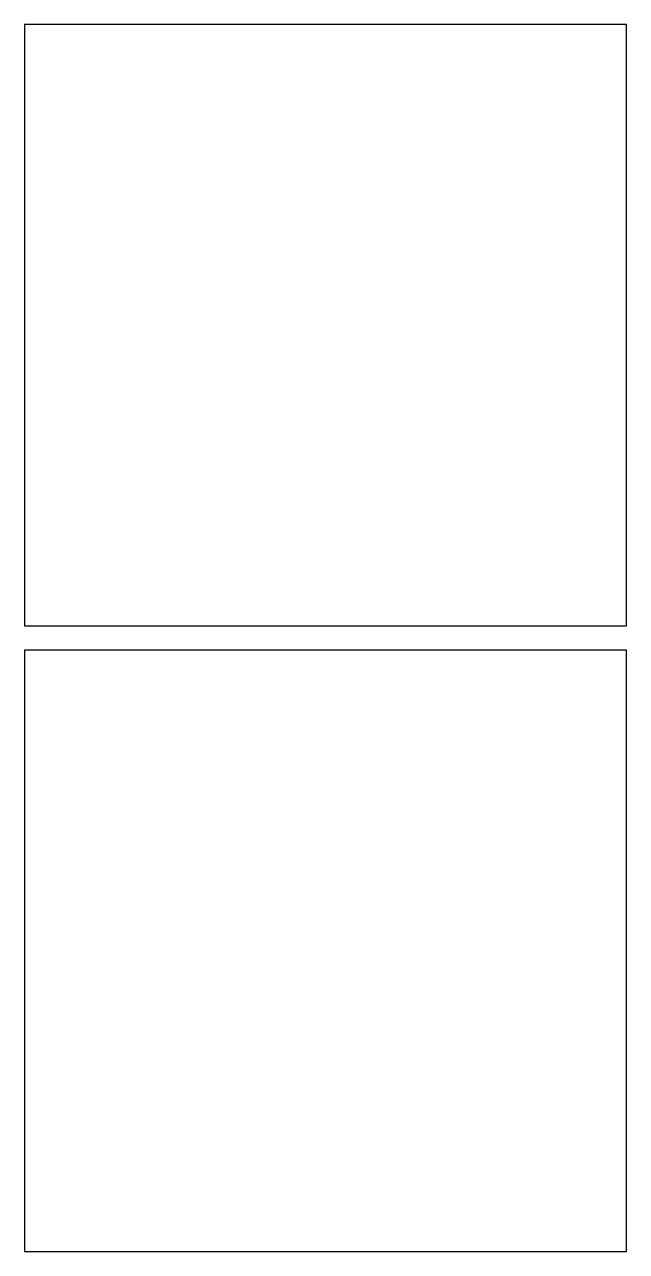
# Model space of a CAD drawing. Header units: millimetres. Extents: x 0 to 25, y 0 to 51.
import ezdxf

# ---------------------------------------------------------------- set-up
doc = ezdxf.new("R2010")
doc.units = ezdxf.units.MM
doc.layers.add('Fusion_cs', color=7, linetype='CONTINUOUS')

msp = doc.modelspace()

# ---------------------------------------------------------------- linework, layer by layer
at = {"layer": 'Fusion_cs'}
for p, q in [((0, 51, 5), (0, 26, 5)), ((25, 51, 5), (0, 51, 5)), ((25, 26, 5), (25, 51, 5)), ((0, 26, 5), (25, 26, 5)), ((0, 25, 5), (0, 0, 5)), ((25, 25, 5), (0, 25, 5)), ((25, 0, 5), (25, 25, 5)), ((0, 0, 5), (25, 0, 5))]:
    msp.add_line(p, q, dxfattribs=at)

doc.saveas('drawing.dxf')
